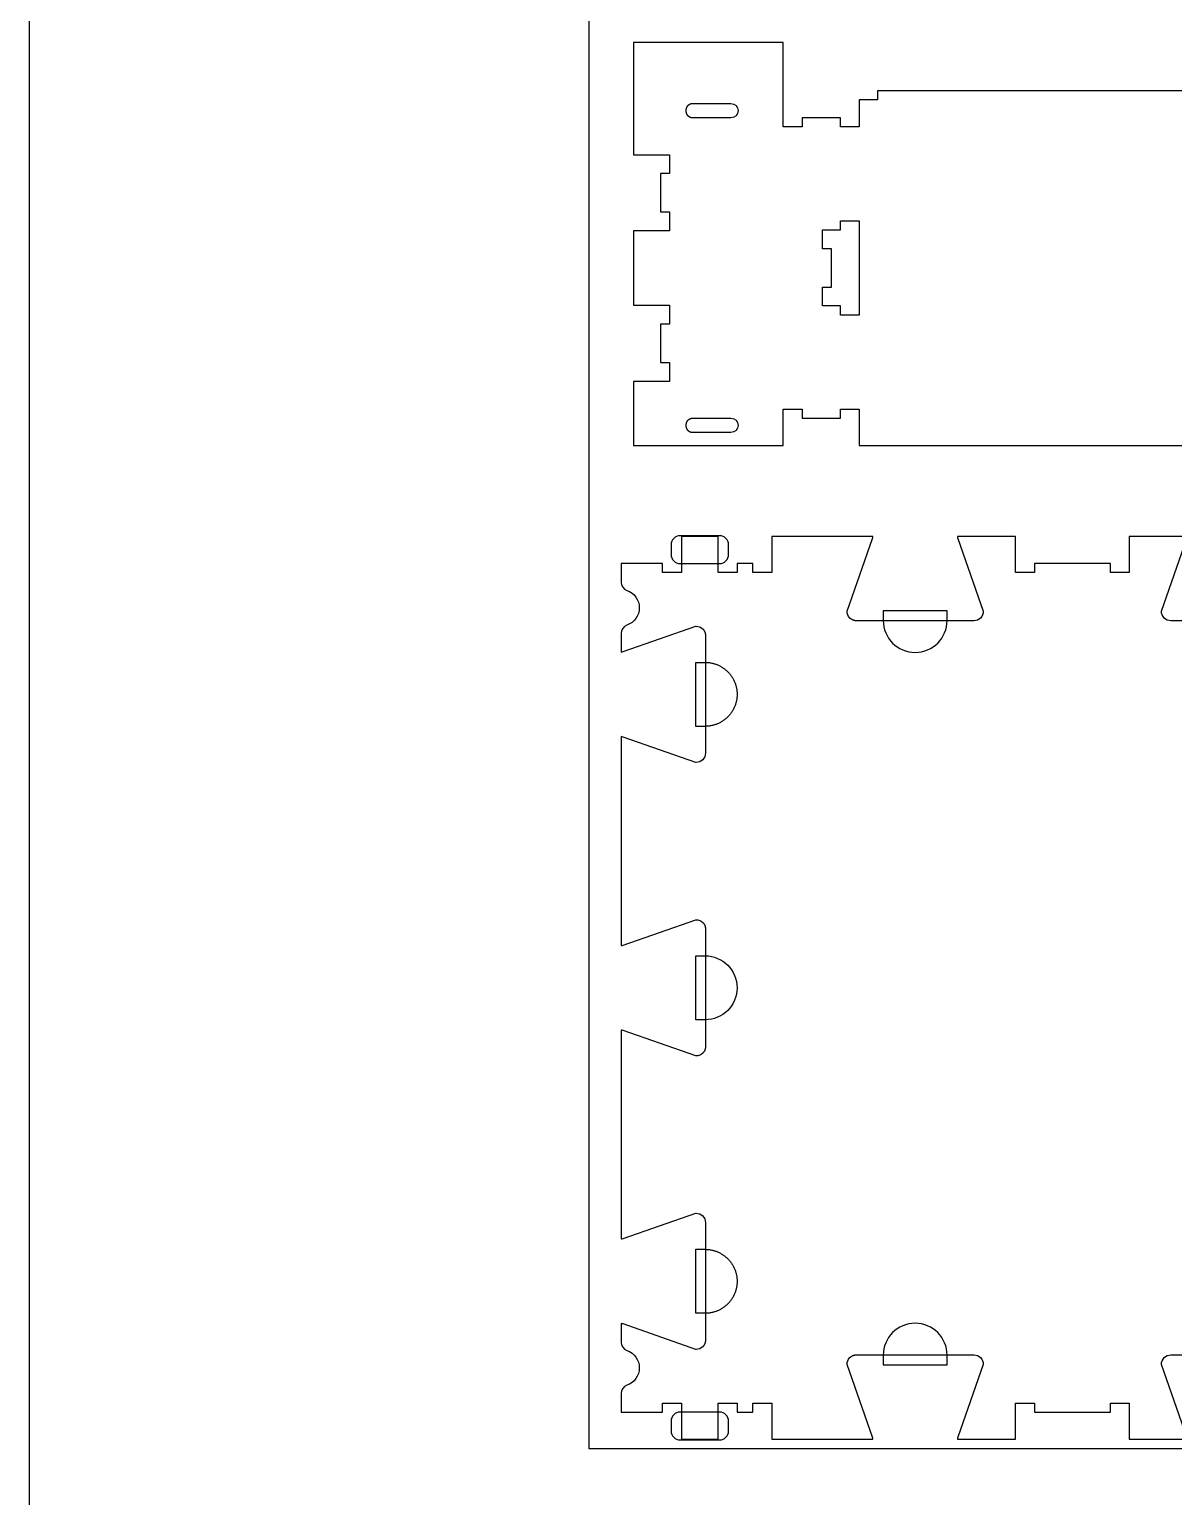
# Model space of a CAD drawing. Extents: x 0 to 4485, y 0 to 8771.
# Drawn here: x 0 to 760, y 3731 to 4705 of the extents above; entities that cross this region are included whole.
import ezdxf

# ---------------------------------------------------------------- set-up
doc = ezdxf.new("R2010")
doc.units = 0
for name, color, linetype in [('0_SHEET_SPRUCEPLY_2440X122', 1, 'CONTINUOUS'), ('3_ANYTOOL_CUTTHROUGH_INSID', 4, 'CONTINUOUS'), ('4_ANYTOOL_CUTTHROUGH_OUTSI', 5, 'CONTINUOUS'), ('5_ANYTOOL_HALF_MILL_9MM_IN', 3, 'CONTINUOUS'), ('DONOTCUT', 7, 'CONTINUOUS')]:
    doc.layers.add(name, color=color, linetype=linetype)

msp = doc.modelspace()

# ---------------------------------------------------------------- linework, layer by layer
at = {"layer": '0_SHEET_SPRUCEPLY_2440X122'}
msp.add_lwpolyline([(371.7, 4982.59), (371.7, 3762.59), (2811.7, 3762.59), (2811.7, 4982.59)], close=True, dxfattribs=at)
at = {"layer": '3_ANYTOOL_CUTTHROUGH_INSID', "color": 4}
for points in [[(466.17, 4655.67, -1), (466.17, 4646.17), (440.43, 4646.17), (440.33, 4646.17), (440.23, 4646.18), (440.14, 4646.18), (440.04, 4646.19), (439.94, 4646.2), (439.85, 4646.22), (439.75, 4646.24), (439.65, 4646.26), (439.55, 4646.28), (439.46, 4646.31), (439.36, 4646.34), (439.26, 4646.37), (439.16, 4646.4), (439.07, 4646.44), (438.97, 4646.48), (438.88, 4646.52), (438.78, 4646.57), (438.69, 4646.62), (438.6, 4646.68), (438.51, 4646.73), (438.42, 4646.79), (438.33, 4646.85), (438.24, 4646.92), (438.16, 4646.98), (438.07, 4647.05), (437.99, 4647.12), (437.9, 4647.2), (437.82, 4647.28), (437.75, 4647.36), (437.67, 4647.44), (437.6, 4647.52), (437.53, 4647.61), (437.46, 4647.7), (437.39, 4647.79), (437.32, 4647.88), (437.26, 4647.97), (437.2, 4648.07), (437.14, 4648.17), (437.08, 4648.26), (437.03, 4648.36), (436.98, 4648.46), (436.93, 4648.57), (436.88, 4648.67), (436.84, 4648.77), (436.79, 4648.88), (436.75, 4648.99), (436.72, 4649.09), (436.68, 4649.2), (436.65, 4649.31), (436.62, 4649.42), (436.59, 4649.52), (436.56, 4649.63), (436.54, 4649.74), (436.52, 4649.85), (436.5, 4649.96), (436.48, 4650.07), (436.47, 4650.18), (436.46, 4650.28), (436.44, 4650.39), (436.44, 4650.49), (436.43, 4650.6), (436.42, 4650.71), (436.42, 4650.81), (436.42, 4650.92), (436.42, 4651.03), (436.42, 4651.13), (436.43, 4651.24), (436.44, 4651.35), (436.44, 4651.45), (436.46, 4651.56), (436.47, 4651.67), (436.48, 4651.77), (436.5, 4651.88), (436.52, 4651.99), (436.54, 4652.1), (436.56, 4652.21), (436.59, 4652.32), (436.62, 4652.43), (436.65, 4652.53), (436.68, 4652.64), (436.72, 4652.75), (436.75, 4652.86), (436.79, 4652.96), (436.84, 4653.07), (436.88, 4653.17), (436.93, 4653.27), (436.98, 4653.38), (437.03, 4653.48), (437.08, 4653.58), (437.14, 4653.68), (437.2, 4653.77), (437.26, 4653.87), (437.32, 4653.96), (437.39, 4654.06), (437.46, 4654.15), (437.53, 4654.24), (437.6, 4654.32), (437.67, 4654.4), (437.75, 4654.49), (437.82, 4654.56), (437.9, 4654.64), (437.99, 4654.72), (438.07, 4654.79), (438.16, 4654.86), (438.24, 4654.93), (438.33, 4654.99), (438.42, 4655.05), (438.51, 4655.11), (438.6, 4655.17), (438.69, 4655.22), (438.78, 4655.27), (438.88, 4655.32), (438.97, 4655.36), (439.07, 4655.4), (439.16, 4655.44), (439.26, 4655.47), (439.36, 4655.51), (439.46, 4655.54), (439.55, 4655.56), (439.65, 4655.59), (439.75, 4655.61), (439.85, 4655.62), (439.94, 4655.64), (440.04, 4655.65), (440.14, 4655.66), (440.23, 4655.67), (440.33, 4655.67), (440.43, 4655.67)], [(466.17, 4437.17), (440.43, 4437.17), (440.33, 4437.17), (440.23, 4437.18), (440.14, 4437.18), (440.04, 4437.19), (439.94, 4437.2), (439.85, 4437.22), (439.75, 4437.24), (439.65, 4437.26), (439.55, 4437.28), (439.46, 4437.31), (439.36, 4437.34), (439.26, 4437.37), (439.16, 4437.4), (439.07, 4437.44), (438.97, 4437.48), (438.88, 4437.52), (438.78, 4437.57), (438.69, 4437.62), (438.6, 4437.68), (438.51, 4437.73), (438.42, 4437.79), (438.33, 4437.85), (438.24, 4437.92), (438.16, 4437.98), (438.07, 4438.05), (437.99, 4438.12), (437.9, 4438.2), (437.82, 4438.28), (437.75, 4438.36), (437.67, 4438.44), (437.6, 4438.52), (437.53, 4438.61), (437.46, 4438.7), (437.39, 4438.79), (437.32, 4438.88), (437.26, 4438.97), (437.2, 4439.07), (437.14, 4439.17), (437.08, 4439.26), (437.03, 4439.36), (436.98, 4439.46), (436.93, 4439.57), (436.88, 4439.67), (436.84, 4439.77), (436.79, 4439.88), (436.75, 4439.99), (436.72, 4440.09), (436.68, 4440.2), (436.65, 4440.31), (436.62, 4440.42), (436.59, 4440.52), (436.56, 4440.63), (436.54, 4440.74), (436.52, 4440.85), (436.5, 4440.96), (436.48, 4441.07), (436.47, 4441.18), (436.46, 4441.28), (436.44, 4441.39), (436.44, 4441.49), (436.43, 4441.6), (436.42, 4441.71), (436.42, 4441.81), (436.42, 4441.92), (436.42, 4442.03), (436.42, 4442.13), (436.43, 4442.24), (436.44, 4442.35), (436.44, 4442.45), (436.46, 4442.56), (436.47, 4442.67), (436.48, 4442.77), (436.5, 4442.88), (436.52, 4442.99), (436.54, 4443.1), (436.56, 4443.21), (436.59, 4443.32), (436.62, 4443.43), (436.65, 4443.53), (436.68, 4443.64), (436.72, 4443.75), (436.75, 4443.86), (436.79, 4443.96), (436.84, 4444.07), (436.88, 4444.17), (436.93, 4444.27), (436.98, 4444.38), (437.03, 4444.48), (437.08, 4444.58), (437.14, 4444.68), (437.2, 4444.77), (437.26, 4444.87), (437.32, 4444.96), (437.39, 4445.06), (437.46, 4445.15), (437.53, 4445.24), (437.6, 4445.32), (437.67, 4445.4), (437.75, 4445.49), (437.82, 4445.56), (437.9, 4445.64), (437.99, 4445.72), (438.07, 4445.79), (438.16, 4445.86), (438.24, 4445.93), (438.33, 4445.99), (438.42, 4446.05), (438.51, 4446.11), (438.6, 4446.17), (438.69, 4446.22), (438.78, 4446.27), (438.88, 4446.32), (438.97, 4446.36), (439.07, 4446.4), (439.16, 4446.44), (439.26, 4446.47), (439.36, 4446.51), (439.46, 4446.54), (439.55, 4446.56), (439.65, 4446.59), (439.75, 4446.61), (439.85, 4446.62), (439.94, 4446.64), (440.04, 4446.65), (440.14, 4446.66), (440.23, 4446.67), (440.33, 4446.67), (440.43, 4446.67), (466.17, 4446.67, -1)]]:
    msp.add_lwpolyline(points, format="xyb", close=True, dxfattribs=at)
msp.add_lwpolyline([(551.17, 4515.22), (538.92, 4515.22), (538.92, 4521.22), (526.92, 4521.22), (526.92, 4533.72), (532.92, 4533.72), (532.92, 4559.22), (526.92, 4559.22), (526.92, 4571.72), (538.92, 4571.72), (538.92, 4577.72), (551.42, 4577.72), (551.42, 4515.22)], close=True, dxfattribs=at)
at = {"layer": '4_ANYTOOL_CUTTHROUGH_OUTSI', "color": 5}
msp.add_lwpolyline([(838.92, 4664.17), (563.42, 4664.17), (563.42, 4658.17), (551.42, 4658.17), (551.42, 4640.17), (538.92, 4640.17), (538.92, 4646.17), (513.42, 4646.17), (513.42, 4640.17), (500.92, 4640.17), (500.92, 4696.17), (401.42, 4696.17), (401.42, 4621.67), (425.42, 4621.67), (425.42, 4609.17), (419.42, 4609.17), (419.42, 4583.67), (425.42, 4583.67), (425.42, 4571.17), (401.42, 4571.17), (401.42, 4521.67), (425.42, 4521.67), (425.42, 4509.17), (419.42, 4509.17), (419.42, 4483.67), (425.42, 4483.67), (425.42, 4471.17), (425.17, 4471.17), (401.42, 4471.17), (401.42, 4428.67), (500.92, 4428.67), (500.92, 4452.67), (513.42, 4452.67), (513.42, 4446.67), (538.92, 4446.67), (538.92, 4452.67), (551.42, 4452.67), (551.42, 4428.67), (1750.92, 4428.67)], dxfattribs=at)
for points in [[(769.34, 4368.17), (730.74, 4368.17), (730.74, 4344.17), (718.24, 4344.17), (718.24, 4350.17), (667.74, 4350.17), (667.74, 4344.17), (655.24, 4344.17), (655.24, 4368.17), (616.64, 4368.17), (616.64, 4368.17, 0.061485), (616.87, 4366.78), (633.77, 4318.5), (633.79, 4318.46), (633.79, 4318.42), (633.79, 4318.42, -0.414214), (627.54, 4312.17), (549.54, 4312.17), (549.39, 4312.17), (549.24, 4312.18), (549.08, 4312.19), (548.93, 4312.2), (548.78, 4312.22), (548.63, 4312.24), (548.48, 4312.26), (548.33, 4312.29), (548.18, 4312.32), (548.03, 4312.36), (547.88, 4312.39), (547.73, 4312.44), (547.58, 4312.48), (547.43, 4312.53), (547.29, 4312.59), (547.14, 4312.65), (547, 4312.71), (546.86, 4312.77), (546.72, 4312.84), (546.58, 4312.91), (546.45, 4312.99), (546.31, 4313.07), (546.18, 4313.15), (546.05, 4313.23), (545.93, 4313.32), (545.8, 4313.41), (545.68, 4313.5), (545.56, 4313.6), (545.45, 4313.69), (545.33, 4313.79), (545.22, 4313.9), (545.12, 4314, -0.198912), (543.29, 4318.42), (543.29, 4318.46), (543.3, 4318.5), (560.2, 4366.78), (560.2, 4366.78, 0.061485), (560.43, 4368.17), (493.24, 4368.17), (493.24, 4344.17), (480.74, 4344.17), (480.74, 4344.42), (480.74, 4350.17), (470.24, 4350.17), (470.24, 4344.42), (470.24, 4344.17), (457.74, 4344.17), (457.74, 4368.17), (433.24, 4368.17), (433.24, 4344.17), (420.74, 4344.17), (420.74, 4344.42), (420.74, 4350.17), (393.24, 4350.17), (393.24, 4337.77), (393.24, 4337.77, 0.317837), (397.07, 4332.35, -0.317837), (405.24, 4320.8, -0.317837), (397.07, 4309.25, 0.317837), (393.24, 4303.83), (393.24, 4291.43, 0.061485), (394.63, 4291.66), (442.91, 4308.56), (442.95, 4308.57), (442.99, 4308.57), (442.99, 4308.57, -0.198912), (447.41, 4306.74), (447.51, 4306.63), (447.61, 4306.52), (447.72, 4306.41), (447.81, 4306.29), (447.91, 4306.18), (448, 4306.05), (448.09, 4305.93), (448.18, 4305.8), (448.26, 4305.67), (448.34, 4305.54), (448.42, 4305.41), (448.5, 4305.27), (448.57, 4305.14), (448.64, 4305), (448.7, 4304.86), (448.76, 4304.71), (448.82, 4304.57), (448.87, 4304.42), (448.92, 4304.28), (448.97, 4304.13), (449.01, 4303.98), (449.05, 4303.83), (449.09, 4303.68), (449.12, 4303.53), (449.15, 4303.38), (449.17, 4303.23), (449.19, 4303.07), (449.21, 4302.92), (449.22, 4302.77), (449.23, 4302.62), (449.24, 4302.47), (449.24, 4302.32), (449.24, 4224.32, -0.414214), (442.99, 4218.07), (442.95, 4218.07), (442.91, 4218.08), (394.63, 4234.98), (394.63, 4234.98, 0.061485), (393.24, 4235.22), (393.24, 4096.53, 0.061485), (394.63, 4096.76), (442.91, 4113.66), (442.95, 4113.67), (442.99, 4113.67), (442.99, 4113.67, -0.198912), (447.41, 4111.84), (447.51, 4111.73), (447.61, 4111.62), (447.72, 4111.51), (447.81, 4111.39), (447.91, 4111.28), (448, 4111.15), (448.09, 4111.03), (448.18, 4110.9), (448.26, 4110.77), (448.34, 4110.64), (448.42, 4110.51), (448.5, 4110.37), (448.57, 4110.24), (448.64, 4110.1), (448.7, 4109.96), (448.76, 4109.81), (448.82, 4109.67), (448.87, 4109.52), (448.92, 4109.38), (448.97, 4109.23), (449.01, 4109.08), (449.05, 4108.93), (449.09, 4108.78), (449.12, 4108.63), (449.15, 4108.48), (449.17, 4108.33), (449.19, 4108.17), (449.21, 4108.02), (449.22, 4107.87), (449.23, 4107.72), (449.24, 4107.57), (449.24, 4107.42), (449.24, 4029.42), (449.24, 4029.27), (449.23, 4029.12), (449.22, 4028.97), (449.21, 4028.82), (449.19, 4028.67), (449.17, 4028.52), (449.15, 4028.36), (449.12, 4028.21), (449.09, 4028.06), (449.05, 4027.91), (449.01, 4027.76), (448.97, 4027.61), (448.92, 4027.47), (448.87, 4027.32), (448.82, 4027.17), (448.76, 4027.03), (448.7, 4026.89), (448.64, 4026.75), (448.57, 4026.61), (448.5, 4026.47), (448.42, 4026.33), (448.34, 4026.2), (448.26, 4026.07), (448.18, 4025.94), (448.09, 4025.81), (448, 4025.69), (447.91, 4025.57), (447.81, 4025.45), (447.72, 4025.33), (447.61, 4025.22), (447.51, 4025.11), (447.41, 4025, -0.198912), (442.99, 4023.17), (442.95, 4023.17), (442.91, 4023.18), (394.63, 4040.08), (394.63, 4040.08, 0.061485), (393.24, 4040.32), (393.24, 3901.63, 0.061485), (394.63, 3901.86), (442.91, 3918.76), (442.95, 3918.77), (442.99, 3918.77), (442.99, 3918.77, -0.414214), (449.24, 3912.52), (449.24, 3834.52), (449.24, 3834.37), (449.23, 3834.22), (449.22, 3834.07), (449.21, 3833.92), (449.19, 3833.77), (449.17, 3833.62), (449.15, 3833.46), (449.12, 3833.31), (449.09, 3833.16), (449.05, 3833.01), (449.01, 3832.86), (448.97, 3832.71), (448.92, 3832.57), (448.87, 3832.42), (448.82, 3832.27), (448.76, 3832.13), (448.7, 3831.99), (448.64, 3831.85), (448.57, 3831.71), (448.5, 3831.57), (448.42, 3831.43), (448.34, 3831.3), (448.26, 3831.17), (448.18, 3831.04), (448.09, 3830.91), (448, 3830.79), (447.91, 3830.67), (447.81, 3830.55), (447.72, 3830.43), (447.61, 3830.32), (447.51, 3830.21), (447.41, 3830.1, -0.198912), (442.99, 3828.27), (442.95, 3828.27), (442.91, 3828.28), (394.63, 3845.18), (394.63, 3845.18, 0.061485), (393.24, 3845.42), (393.24, 3833.02, 0.317837), (397.07, 3827.6, -0.317837), (405.24, 3816.05, -0.317837), (397.07, 3804.5, 0.317837), (393.24, 3799.08), (393.24, 3786.67), (420.74, 3786.67), (420.74, 3792.67), (433.24, 3792.67), (433.24, 3768.67), (457.74, 3768.67), (457.74, 3792.67), (470.24, 3792.67), (470.24, 3786.67), (480.74, 3786.67), (480.74, 3792.67), (493.24, 3792.67), (493.24, 3768.67), (542.99, 3768.67), (560.43, 3768.67), (560.43, 3768.67, 0.061485), (560.2, 3770.06), (543.3, 3818.34), (543.29, 3818.38), (543.29, 3818.42), (543.29, 3818.42, -0.198912), (545.12, 3822.84), (545.22, 3822.94), (545.33, 3823.05), (545.45, 3823.15), (545.56, 3823.25), (545.68, 3823.34), (545.8, 3823.43), (545.93, 3823.52), (546.05, 3823.61), (546.18, 3823.7), (546.31, 3823.78), (546.45, 3823.85), (546.58, 3823.93), (546.72, 3824), (546.86, 3824.07), (547, 3824.13), (547.14, 3824.2), (547.29, 3824.25), (547.43, 3824.31), (547.58, 3824.36), (547.73, 3824.4), (547.88, 3824.45), (548.03, 3824.49), (548.18, 3824.52), (548.33, 3824.55), (548.48, 3824.58), (548.63, 3824.6), (548.78, 3824.63), (548.93, 3824.64), (549.08, 3824.65), (549.24, 3824.66), (549.39, 3824.67), (549.54, 3824.67), (627.54, 3824.67, -0.414214), (633.79, 3818.42), (633.79, 3818.38), (633.77, 3818.34), (616.87, 3770.06), (616.87, 3770.06, 0.061485), (616.64, 3768.67), (655.24, 3768.67), (655.24, 3792.42), (655.24, 3792.67), (667.74, 3792.67), (667.74, 3792.42), (667.74, 3786.67), (718.24, 3786.67), (718.24, 3792.67), (730.74, 3792.67), (730.74, 3792.42), (730.74, 3768.67), (769.34, 3768.67)], [(836.44, 4312.17), (758.44, 4312.17, -0.414214), (752.19, 4318.42), (752.19, 4318.46), (752.21, 4318.5), (769.1, 4366.78)], [(769.1, 3770.06), (752.21, 3818.34), (752.19, 3818.38), (752.19, 3818.42), (752.19, 3818.42, -0.414214), (758.44, 3824.67), (836.44, 3824.67)]]:
    msp.add_lwpolyline(points, format="xyb", dxfattribs=at)
at = {"layer": '5_ANYTOOL_HALF_MILL_9MM_IN'}
for points in [[(432.36, 4368.67, 0.414214), (426.36, 4362.67), (426.36, 4356.17, 0.414214), (432.36, 4350.17), (458.61, 4350.17, 0.414214), (464.61, 4356.17), (464.61, 4362.67, 0.414214), (458.61, 4368.67)], [(567.29, 4312.42, 1), (609.79, 4312.42), (609.79, 4312.67), (609.79, 4318.67), (567.29, 4318.67), (567.29, 4312.67), (567.29, 4312.42)], [(448.99, 4089.67, -1), (448.99, 4047.17), (448.74, 4047.17), (442.74, 4047.17), (442.74, 4089.67), (448.74, 4089.67), (448.99, 4089.67)], [(609.79, 3824.42, 1), (567.29, 3824.42), (567.29, 3824.17), (567.29, 3818.17), (609.79, 3818.17), (609.79, 3824.17), (609.79, 3824.42)], [(432.36, 3786.67, 0.414214), (426.36, 3780.67), (426.36, 3774.17, 0.414214), (432.36, 3768.17), (458.61, 3768.17, 0.414214), (464.61, 3774.17), (464.61, 3780.67, 0.414214), (458.61, 3786.67)]]:
    msp.add_lwpolyline(points, format="xyb", close=True, dxfattribs=at)
for points in [[(448.99, 4284.57), (449.46, 4284.57), (449.94, 4284.55), (450.41, 4284.52), (450.9, 4284.48), (451.38, 4284.44), (451.87, 4284.37), (452.36, 4284.3), (452.85, 4284.22), (453.35, 4284.12), (453.84, 4284.01), (454.34, 4283.89), (454.84, 4283.75), (455.33, 4283.6), (455.83, 4283.44), (456.32, 4283.27), (456.81, 4283.08), (457.3, 4282.88), (457.79, 4282.66), (458.27, 4282.44), (458.75, 4282.2), (459.22, 4281.94), (459.69, 4281.68), (460.16, 4281.4), (460.62, 4281.11), (461.07, 4280.8), (461.51, 4280.49), (461.95, 4280.16), (462.38, 4279.82), (462.8, 4279.47), (463.22, 4279.1), (463.62, 4278.73), (464.01, 4278.35), (464.4, 4277.95), (464.77, 4277.55), (465.13, 4277.14), (465.49, 4276.71), (465.83, 4276.28), (466.15, 4275.85), (466.47, 4275.4), (466.77, 4274.95), (467.07, 4274.49), (467.34, 4274.03), (467.61, 4273.56), (467.86, 4273.08), (468.1, 4272.6), (468.33, 4272.12), (468.55, 4271.63), (468.75, 4271.14), (468.93, 4270.65), (469.11, 4270.16), (469.27, 4269.66), (469.42, 4269.17), (469.55, 4268.67), (469.68, 4268.18), (469.79, 4267.68), (469.88, 4267.19), (469.97, 4266.69), (470.04, 4266.2), (470.1, 4265.72), (470.15, 4265.23), (470.19, 4264.75), (470.22, 4264.27), (470.23, 4263.79), (470.24, 4263.32), (470.23, 4262.85), (470.22, 4262.37), (470.19, 4261.89), (470.15, 4261.41), (470.1, 4260.93), (470.04, 4260.44), (469.97, 4259.95), (469.88, 4259.45), (469.79, 4258.96), (469.68, 4258.47), (469.55, 4257.97), (469.42, 4257.47), (469.27, 4256.98), (469.11, 4256.48), (468.93, 4255.99), (468.75, 4255.5), (468.55, 4255.01), (468.33, 4254.52), (468.1, 4254.04), (467.86, 4253.56), (467.61, 4253.09), (467.34, 4252.62), (467.07, 4252.15), (466.77, 4251.69), (466.47, 4251.24), (466.15, 4250.79), (465.83, 4250.36), (465.49, 4249.93), (465.13, 4249.51), (464.77, 4249.09), (464.4, 4248.69), (464.01, 4248.29), (463.62, 4247.91), (463.22, 4247.54), (462.8, 4247.17), (462.38, 4246.82), (461.95, 4246.48), (461.51, 4246.15), (461.07, 4245.84), (460.62, 4245.53), (460.16, 4245.24), (459.69, 4244.96), (459.22, 4244.7), (458.75, 4244.44), (458.27, 4244.2), (457.79, 4243.98), (457.3, 4243.76), (456.81, 4243.56), (456.32, 4243.38), (455.83, 4243.2), (455.33, 4243.04), (454.84, 4242.89), (454.34, 4242.76), (453.84, 4242.63), (453.35, 4242.52), (452.85, 4242.43), (452.36, 4242.34), (451.87, 4242.27), (451.38, 4242.21), (450.9, 4242.16), (450.41, 4242.12), (449.94, 4242.09), (449.46, 4242.08), (448.99, 4242.07), (448.74, 4242.07), (442.74, 4242.07), (442.74, 4284.57), (448.74, 4284.57), (448.99, 4284.57)], [(448.99, 3894.77), (449.46, 3894.77), (449.94, 3894.75), (450.41, 3894.72), (450.9, 3894.68), (451.38, 3894.64), (451.87, 3894.57), (452.36, 3894.5), (452.85, 3894.42), (453.35, 3894.32), (453.84, 3894.21), (454.34, 3894.09), (454.84, 3893.95), (455.33, 3893.8), (455.83, 3893.64), (456.32, 3893.47), (456.81, 3893.28), (457.3, 3893.08), (457.79, 3892.86), (458.27, 3892.64), (458.75, 3892.4), (459.22, 3892.14), (459.69, 3891.88), (460.16, 3891.6), (460.62, 3891.31), (461.07, 3891), (461.51, 3890.69), (461.95, 3890.36), (462.38, 3890.02), (462.8, 3889.67), (463.22, 3889.3), (463.62, 3888.93), (464.01, 3888.55), (464.4, 3888.15), (464.77, 3887.75), (465.13, 3887.34), (465.49, 3886.91), (465.83, 3886.48), (466.15, 3886.05), (466.47, 3885.6), (466.77, 3885.15), (467.07, 3884.69), (467.34, 3884.23), (467.61, 3883.76), (467.86, 3883.28), (468.1, 3882.8), (468.33, 3882.32), (468.55, 3881.83), (468.75, 3881.34), (468.93, 3880.85), (469.11, 3880.36), (469.27, 3879.86), (469.42, 3879.37), (469.55, 3878.87), (469.68, 3878.38), (469.79, 3877.88), (469.88, 3877.39), (469.97, 3876.89), (470.04, 3876.4), (470.1, 3875.92), (470.15, 3875.43), (470.19, 3874.95), (470.22, 3874.47), (470.23, 3873.99), (470.24, 3873.52), (470.23, 3873.05), (470.22, 3872.57), (470.19, 3872.09), (470.15, 3871.61), (470.1, 3871.13), (470.04, 3870.64), (469.97, 3870.15), (469.88, 3869.65), (469.79, 3869.16), (469.68, 3868.67), (469.55, 3868.17), (469.42, 3867.67), (469.27, 3867.18), (469.11, 3866.68), (468.93, 3866.19), (468.75, 3865.7), (468.55, 3865.21), (468.33, 3864.72), (468.1, 3864.24), (467.86, 3863.76), (467.61, 3863.29), (467.34, 3862.82), (467.07, 3862.35), (466.77, 3861.89), (466.47, 3861.44), (466.15, 3860.99), (465.83, 3860.56), (465.49, 3860.13), (465.13, 3859.71), (464.77, 3859.29), (464.4, 3858.89), (464.01, 3858.49), (463.62, 3858.11), (463.22, 3857.74), (462.8, 3857.37), (462.38, 3857.02), (461.95, 3856.68), (461.51, 3856.35), (461.07, 3856.04), (460.62, 3855.73), (460.16, 3855.44), (459.69, 3855.16), (459.22, 3854.9), (458.75, 3854.64), (458.27, 3854.4), (457.79, 3854.18), (457.3, 3853.96), (456.81, 3853.76), (456.32, 3853.58), (455.83, 3853.4), (455.33, 3853.24), (454.84, 3853.09), (454.34, 3852.96), (453.84, 3852.83), (453.35, 3852.72), (452.85, 3852.63), (452.36, 3852.54), (451.87, 3852.47), (451.38, 3852.41), (450.9, 3852.36), (450.41, 3852.32), (449.94, 3852.29), (449.46, 3852.28), (448.99, 3852.27), (448.74, 3852.27), (442.74, 3852.27), (442.74, 3894.77), (448.74, 3894.77), (448.99, 3894.77)]]:
    msp.add_lwpolyline(points, close=True, dxfattribs=at)
at = {"layer": 'DONOTCUT'}
msp.add_lwpolyline([(0, 0), (3183.41, 0), (3183.41, 5593.43), (0, 5593.43)], close=True, dxfattribs=at)

doc.saveas('drawing.dxf')
